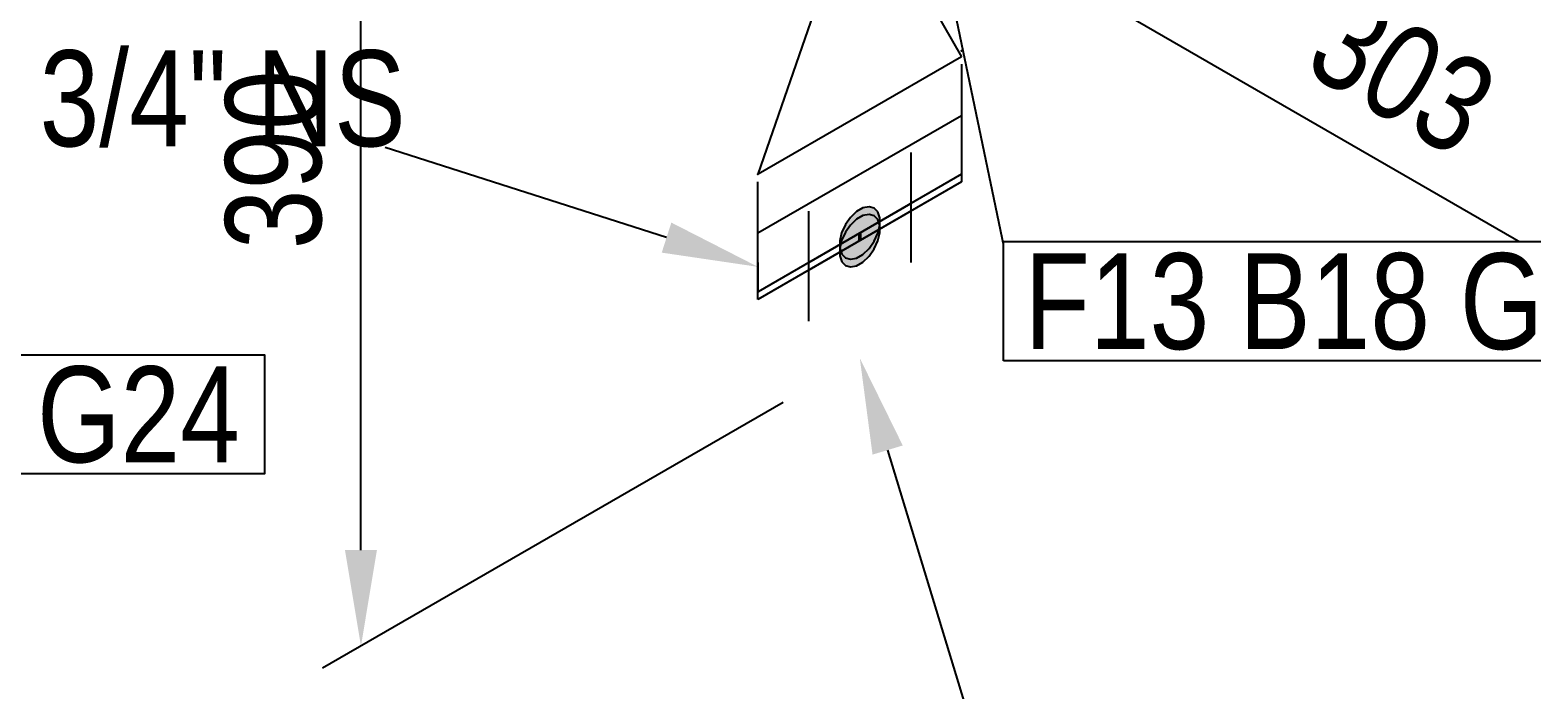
# Model space of a CAD drawing. Header units: millimetres. Extents: x 0 to 594, y 0 to 420.
# Drawn here: x 202.75 to 241.86, y 169.87 to 187.06 of the extents above; entities that cross this region are included whole.
import ezdxf
from ezdxf import colors
from ezdxf.entities.mleader import LeaderData, LeaderLine
from ezdxf.enums import TextEntityAlignment as Align
from ezdxf.math import Vec2, Vec3

# ---------------------------------------------------------------- set-up
doc = ezdxf.new("R2010")
doc.units = ezdxf.units.MM
doc.header["$LTSCALE"] = 0.25
for name, color, linetype in [('기호 작은 보어', 4, 'Continuous'), ('밸브', 4, 'Continuous'), ('용접', 1, 'Continuous'), ('주석', 7, 'Continuous'), ('치수', 1, 'Continuous')]:
    doc.layers.add(name, color=color, linetype=linetype)
doc.layers.add('파이프 작은 보어', color=30, linetype='Continuous', lineweight=50)
doc.styles.add('AdskIsoAnnotation', font='arial.ttf', dxfattribs={"width": 0.8, "height": 1})
doc.styles.add('AdskIsoMetric', font='arial.ttf', dxfattribs={"width": 0.8, "height": 2.5})
doc.styles.add('AdskIsoMetric-30', font='arial.ttf', dxfattribs={"width": 0.8, "height": 2.5})
doc.styles.get("Standard").update_dxf_attribs({"font": 'arial.ttf'})
doc.dimstyles.new('AdskIsoMetric', dxfattribs={"dimtxt": 2.5, "dimasz": 2.5, "dimexe": 1, "dimexo": 2, "dimgap": 0.8, "dimtad": 1, "dimdec": 0, "dimrnd": 1, "dimzin": 0, "dimdsep": 46, "dimtxsty": 'AdskIsoMetric', "dimcen": 0, "dimclrt": 7, "dimadec": 0, "dimazin": 0, "dimtfac": 1, "dimtdec": 0, "dimtmove": 1, "dimatfit": 3, "dimfxl": 0, "dimfrac": 2, "dimtolj": 1, "dimtzin": 0, "dimarcsym": 0})

# ---------------------------------------------------------------- blocks, each defined once
blk = doc.blocks.new('나사 캡-2-IsoRight')
at = {"color": 0, "linetype": 'ByBlock', "lineweight": -2, "extrusion": (-0.707107, -0.408248, 0.57735)}
for p, q in [((0.0884, -0.2552), (0.0884, 0.1531)), ((0.0884, 0.1531), (0.2652, 0.051)), ((0.2652, -0.3572), (0.0884, -0.2552))]:
    blk.add_line(p, q, dxfattribs=at)
blk = doc.blocks.new('플랜지-2-IsoRight')
at = {"color": 0, "linetype": 'ByBlock', "lineweight": -2}
blk.add_wipeout([(0.0442, -0.2296), (-0.0442, -0.1786), (-0.0442, 0.2296), (0.0442, 0.1786)], dxfattribs=at)
at = {"color": 0, "linetype": 'ByBlock', "lineweight": -2, "extrusion": (-0.707107, -0.408248, 0.57735)}
for p, q in [((-0.0442, -0.1786), (-0.0442, 0.2296)), ((-0.0442, 0.2296), (0.0442, 0.1786)), ((0.0442, 0.1786), (0.0442, -0.2296)), ((0.0442, -0.2296), (-0.0442, -0.1786))]:
    blk.add_line(p, q, dxfattribs=at)
at = {"color": 0, "linetype": 'ByBlock', "lineweight": -2}
blk.add_wipeout([(0.0442, -0.2296), (-0.0442, -0.1786), (-0.0442, 0.2296), (0.0442, 0.1786)], dxfattribs=at)
at = {"color": 0, "linetype": 'ByBlock', "lineweight": -2, "extrusion": (-0.707107, -0.408248, 0.57735)}
for p, q in [((-0.0442, -0.1786), (-0.0442, 0.2296)), ((-0.0442, 0.2296), (0.0442, 0.1786)), ((0.0442, 0.1786), (0.0442, -0.2296)), ((0.0442, -0.2296), (-0.0442, -0.1786))]:
    blk.add_line(p, q, dxfattribs=at)
blk = doc.blocks.new('개스킷-2-IsoRight')
at = {"color": 0, "linetype": 'ByBlock', "lineweight": -2, "extrusion": (-1, 0, 0)}
for p in [(-0.0529, 0.2347), (0.0442, 0.1786), (-0.0442, -0.1786), (0.0442, -0.2296)]:
    blk.add_point(p, dxfattribs=at)
blk = doc.blocks.new('볼 밸브-2-IsoRight')
at = {"color": 0, "linetype": 'ByBlock', "lineweight": -2, "extrusion": (-0.707107, -0.408248, 0.57735)}
for p, q in [((-0.3536, 0), (-0.3536, 0.4082)), ((-0.3536, 0.4082), (-0.1006, 0.1163)), ((-0.1006, -0.0002), (-0.3536, 0)), ((0.3536, 0), (0.1007, -0.0001)), ((0.3536, -0.4082), (0.3536, 0)), ((0.1125, -0.065), (0.1125, -0.065)), ((0.1006, -0.1163), (0.3536, -0.4082))]:
    blk.add_line(p, q, dxfattribs=at)
at = {"linetype": 'ByBlock'}
for start_param, end_param in [(-2.356194, 0.785398), (0.785398, 3.926991)]:
    blk.add_ellipse((0, 0), major_axis=(-0.0796, 0.1378), ratio=0.57735, start_param=start_param, end_param=end_param, dxfattribs=at)
blk = doc.blocks.new('*D96')
at = {"layer": 'Defpoints', "color": 0}
for p in [(224.357, 206.472), (253.05, 189.907), (253.05, 174.907)]:
    blk.add_point(p, dxfattribs=at)
at = {"layer": '치수', "color": 0, "lineweight": -2}
blk.add_line((226.522, 190.222), (250.885, 176.157), dxfattribs=at)
at = {"layer": '치수', "color": 0}
for points in [[(226.73, 190.583), (226.314, 189.861), (224.357, 191.472)], [(251.093, 176.517), (250.676, 175.796), (253.05, 174.907)]]:
    blk.add_solid(points, dxfattribs=at)
at = {"layer": '치수', "color": 7, "insert": (238.483, 185.933), "char_height": 2.5, "attachment_point": 5, "rotation": 330, "style": 'AdskIsoMetric-30'}
blk.add_mtext('\\A1;303', dxfattribs=at)
blk = doc.blocks.new('*D97')
at = {"layer": 'Defpoints', "color": 0}
for p in [(224.357, 206.472), (211.367, 198.972), (224.357, 178.516)]:
    blk.add_point(p, dxfattribs=at)
at = {"layer": '치수', "color": 0, "lineweight": -2}
for p, q in [((222.357, 205.318), (210.367, 198.395)), ((211.367, 173.516), (211.367, 196.472)), ((222.357, 177.361), (210.367, 170.438))]:
    blk.add_line(p, q, dxfattribs=at)
at = {"layer": '치수', "color": 0}
for points in [[(210.95, 196.472), (211.783, 196.472), (211.367, 198.972)], [(210.95, 173.516), (211.783, 173.516), (211.367, 171.016)]]:
    blk.add_solid(points, dxfattribs=at)
at = {"layer": '치수', "color": 7, "insert": (209.1, 183.686), "char_height": 2.5, "attachment_point": 5, "rotation": 90, "style": 'AdskIsoMetric-30'}
blk.add_mtext('\\A1;390', dxfattribs=at)
blk = doc.blocks.new('SocketWeld-2-IsoRight')
blk.add_hatch(color=256).paths.add_polyline_path([(0.0055, -0.0435), (0.0057, -0.0436), (0.006, -0.0436), (0.0062, -0.0436), (0.0064, -0.0437), (0.0066, -0.0437), (0.0068, -0.0438), (0.007, -0.0438), (0.0072, -0.0439), (0.0075, -0.0439), (0.0077, -0.0439), (0.0079, -0.044), (0.0081, -0.044), (0.0083, -0.0441), (0.0085, -0.0441), (0.0088, -0.0442), (0.009, -0.0442), (0.0092, -0.0443), (0.0094, -0.0443), (0.0096, -0.0443), (0.0098, -0.0444), (0.01, -0.0444), (0.0103, -0.0445), (0.0105, -0.0445), (0.0107, -0.0446), (0.0109, -0.0446), (0.0111, -0.0446), (0.0113, -0.0447), (0.0115, -0.0447), (0.0118, -0.0448), (0.012, -0.0448), (0.0122, -0.0449), (0.0124, -0.0449), (0.0126, -0.0449), (0.0128, -0.045), (0.013, -0.045), (0.0133, -0.0451), (0.0135, -0.0451), (0.0137, -0.0452), (0.0139, -0.0452), (0.0141, -0.0453), (0.0143, -0.0453), (0.0145, -0.0453), (0.0148, -0.0454), (0.015, -0.0454), (0.0152, -0.0455), (0.0154, -0.0455), (0.0156, -0.0456), (0.0158, -0.0456), (0.0161, -0.0456), (0.0161, -0.0456), (0.0162, -0.0456), (0.0164, -0.0455), (0.0166, -0.0455), (0.0168, -0.0455), (0.017, -0.0454), (0.0171, -0.0454), (0.0173, -0.0453), (0.0175, -0.0453), (0.0177, -0.0452), (0.0179, -0.0452), (0.0181, -0.0451), (0.0182, -0.0451), (0.0184, -0.045), (0.0186, -0.045), (0.0188, -0.0449), (0.019, -0.0449), (0.0192, -0.0448), (0.0193, -0.0448), (0.0195, -0.0447), (0.0197, -0.0447), (0.0199, -0.0446), (0.0201, -0.0446), (0.0203, -0.0445), (0.0204, -0.0445), (0.0206, -0.0444), (0.0208, -0.0444), (0.021, -0.0444), (0.0212, -0.0443), (0.0213, -0.0443), (0.0215, -0.0442), (0.0217, -0.0442), (0.0219, -0.0441), (0.0221, -0.0441), (0.0223, -0.044), (0.0224, -0.044), (0.0226, -0.0439), (0.0228, -0.0439), (0.023, -0.0438), (0.0232, -0.0438), (0.0234, -0.0437), (0.0235, -0.0437), (0.0237, -0.0436), (0.0239, -0.0436), (0.0241, -0.0435), (0.0243, -0.0435), (0.0245, -0.0434), (0.0246, -0.0434), (0.0248, -0.0433), (0.025, -0.0433), (0.025, -0.0433), (0.0251, -0.0432), (0.0253, -0.043), (0.0254, -0.0429), (0.0255, -0.0428), (0.0257, -0.0426), (0.0258, -0.0425), (0.0259, -0.0424), (0.0261, -0.0422), (0.0262, -0.0421), (0.0263, -0.042), (0.0265, -0.0418), (0.0266, -0.0417), (0.0267, -0.0416), (0.0269, -0.0414), (0.027, -0.0413), (0.0271, -0.0412), (0.0273, -0.041), (0.0274, -0.0409), (0.0275, -0.0408), (0.0277, -0.0406), (0.0278, -0.0405), (0.0279, -0.0403), (0.0281, -0.0402), (0.0282, -0.0401), (0.0283, -0.0399), (0.0284, -0.0398), (0.0286, -0.0397), (0.0287, -0.0395), (0.0288, -0.0394), (0.029, -0.0393), (0.0291, -0.0391), (0.0292, -0.039), (0.0294, -0.0389), (0.0295, -0.0387), (0.0296, -0.0386), (0.0298, -0.0385), (0.0299, -0.0383), (0.03, -0.0382), (0.0302, -0.0381), (0.0303, -0.0379), (0.0304, -0.0378), (0.0306, -0.0377), (0.0307, -0.0375), (0.0308, -0.0374), (0.031, -0.0373), (0.0311, -0.0371), (0.0312, -0.037), (0.0314, -0.0369), (0.0315, -0.0367), (0.0315, -0.0367), (0.0316, -0.0365), (0.0316, -0.0363), (0.0317, -0.0361), (0.0318, -0.0359), (0.0319, -0.0357), (0.0319, -0.0355), (0.032, -0.0353), (0.0321, -0.0351), (0.0321, -0.0349), (0.0322, -0.0346), (0.0323, -0.0344), (0.0323, -0.0342), (0.0324, -0.034), (0.0325, -0.0338), (0.0325, -0.0336), (0.0326, -0.0334), (0.0327, -0.0332), (0.0328, -0.033), (0.0328, -0.0328), (0.0329, -0.0326), (0.033, -0.0324), (0.033, -0.0322), (0.0331, -0.0319), (0.0332, -0.0317), (0.0332, -0.0315), (0.0333, -0.0313), (0.0334, -0.0311), (0.0335, -0.0309), (0.0335, -0.0307), (0.0336, -0.0305), (0.0337, -0.0303), (0.0337, -0.0301), (0.0338, -0.0299), (0.0339, -0.0297), (0.0339, -0.0295), (0.034, -0.0292), (0.0341, -0.029), (0.0342, -0.0288), (0.0342, -0.0286), (0.0343, -0.0284), (0.0344, -0.0282), (0.0344, -0.028), (0.0345, -0.0278), (0.0346, -0.0276), (0.0346, -0.0274), (0.0347, -0.0272), (0.0348, -0.027), (0.0349, -0.0268), (0.0349, -0.0265), (0.0349, -0.0265), (0.0349, -0.0263), (0.0349, -0.026), (0.0349, -0.0258), (0.0349, -0.0255), (0.0349, -0.0252), (0.0349, -0.025), (0.0349, -0.0247), (0.0349, -0.0245), (0.0349, -0.0242), (0.0349, -0.0239), (0.0349, -0.0237), (0.0349, -0.0234), (0.0349, -0.0232), (0.0349, -0.0229), (0.0349, -0.0226), (0.0349, -0.0224), (0.0349, -0.0221), (0.0349, -0.0219), (0.0349, -0.0216), (0.0349, -0.0213), (0.0349, -0.0211), (0.0349, -0.0208), (0.0349, -0.0206), (0.0349, -0.0203), (0.0349, -0.02), (0.0349, -0.0198), (0.0349, -0.0195), (0.0349, -0.0192), (0.0349, -0.019), (0.0349, -0.0187), (0.0349, -0.0185), (0.0349, -0.0182), (0.0349, -0.0179), (0.0349, -0.0177), (0.0349, -0.0174), (0.0349, -0.0172), (0.0349, -0.0169), (0.0349, -0.0166), (0.0349, -0.0164), (0.0349, -0.0161), (0.0349, -0.0159), (0.0349, -0.0156), (0.0349, -0.0153), (0.0349, -0.0151), (0.0349, -0.0148), (0.0349, -0.0146), (0.0349, -0.0143), (0.0349, -0.014), (0.0349, -0.0138), (0.0349, -0.0138), (0.0349, -0.0135), (0.0348, -0.0132), (0.0347, -0.0129), (0.0346, -0.0126), (0.0346, -0.0123), (0.0345, -0.012), (0.0344, -0.0118), (0.0344, -0.0115), (0.0343, -0.0112), (0.0342, -0.0109), (0.0342, -0.0106), (0.0341, -0.0103), (0.034, -0.01), (0.0339, -0.0097), (0.0339, -0.0095), (0.0338, -0.0092), (0.0337, -0.0089), (0.0337, -0.0086), (0.0336, -0.0083), (0.0335, -0.008), (0.0335, -0.0077), (0.0334, -0.0074), (0.0333, -0.0071), (0.0332, -0.0069), (0.0332, -0.0066), (0.0331, -0.0063), (0.033, -0.006), (0.033, -0.0057), (0.0329, -0.0054), (0.0328, -0.0051), (0.0328, -0.0048), (0.0327, -0.0046), (0.0326, -0.0043), (0.0325, -0.004), (0.0325, -0.0037), (0.0324, -0.0034), (0.0323, -0.0031), (0.0323, -0.0028), (0.0322, -0.0025), (0.0321, -0.0022), (0.0321, -0.002), (0.032, -0.0017), (0.0319, -0.0014), (0.0319, -0.0011), (0.0318, -0.0008), (0.0317, -0.0005), (0.0316, -0.0002), (0.0316, 0.0001), (0.0315, 0.0003), (0.0315, 0.0003), (0.0314, 0.0006), (0.0312, 0.0009), (0.0311, 0.0012), (0.031, 0.0015), (0.0308, 0.0018), (0.0307, 0.0021), (0.0306, 0.0024), (0.0304, 0.0026), (0.0303, 0.0029), (0.0302, 0.0032), (0.03, 0.0035), (0.0299, 0.0038), (0.0298, 0.0041), (0.0296, 0.0044), (0.0295, 0.0047), (0.0294, 0.0049), (0.0292, 0.0052), (0.0291, 0.0055), (0.029, 0.0058), (0.0288, 0.0061), (0.0287, 0.0064), (0.0286, 0.0067), (0.0284, 0.007), (0.0283, 0.0072), (0.0282, 0.0075), (0.0281, 0.0078), (0.0279, 0.0081), (0.0278, 0.0084), (0.0277, 0.0087), (0.0275, 0.009), (0.0274, 0.0093), (0.0273, 0.0095), (0.0271, 0.0098), (0.027, 0.0101), (0.0269, 0.0104), (0.0267, 0.0107), (0.0266, 0.011), (0.0265, 0.0113), (0.0263, 0.0116), (0.0262, 0.0118), (0.0261, 0.0121), (0.0259, 0.0124), (0.0258, 0.0127), (0.0257, 0.013), (0.0255, 0.0133), (0.0254, 0.0136), (0.0253, 0.0139), (0.0251, 0.0141), (0.025, 0.0144), (0.025, 0.0144), (0.0248, 0.0147), (0.0246, 0.015), (0.0245, 0.0152), (0.0243, 0.0155), (0.0241, 0.0157), (0.0239, 0.016), (0.0237, 0.0162), (0.0235, 0.0165), (0.0234, 0.0168), (0.0232, 0.017), (0.023, 0.0173), (0.0228, 0.0175), (0.0226, 0.0178), (0.0224, 0.0181), (0.0223, 0.0183), (0.0221, 0.0186), (0.0219, 0.0188), (0.0217, 0.0191), (0.0215, 0.0193), (0.0213, 0.0196), (0.0212, 0.0199), (0.021, 0.0201), (0.0208, 0.0204), (0.0206, 0.0206), (0.0204, 0.0209), (0.0203, 0.0212), (0.0201, 0.0214), (0.0199, 0.0217), (0.0197, 0.0219), (0.0195, 0.0222), (0.0193, 0.0225), (0.0192, 0.0227), (0.019, 0.023), (0.0188, 0.0232), (0.0186, 0.0235), (0.0184, 0.0237), (0.0182, 0.024), (0.0181, 0.0243), (0.0179, 0.0245), (0.0177, 0.0248), (0.0175, 0.025), (0.0173, 0.0253), (0.0171, 0.0256), (0.017, 0.0258), (0.0168, 0.0261), (0.0166, 0.0263), (0.0164, 0.0266), (0.0162, 0.0268), (0.0161, 0.0271), (0.0161, 0.0271), (0.0158, 0.0273), (0.0156, 0.0275), (0.0154, 0.0277), (0.0152, 0.0279), (0.015, 0.0281), (0.0148, 0.0283), (0.0145, 0.0285), (0.0143, 0.0287), (0.0141, 0.0289), (0.0139, 0.0292), (0.0137, 0.0294), (0.0135, 0.0296), (0.0133, 0.0298), (0.013, 0.03), (0.0128, 0.0302), (0.0126, 0.0304), (0.0124, 0.0306), (0.0122, 0.0308), (0.012, 0.031), (0.0118, 0.0312), (0.0115, 0.0314), (0.0113, 0.0316), (0.0111, 0.0318), (0.0109, 0.032), (0.0107, 0.0322), (0.0105, 0.0324), (0.0103, 0.0326), (0.01, 0.0328), (0.0098, 0.033), (0.0096, 0.0332), (0.0094, 0.0334), (0.0092, 0.0337), (0.009, 0.0339), (0.0088, 0.0341), (0.0085, 0.0343), (0.0083, 0.0345), (0.0081, 0.0347), (0.0079, 0.0349), (0.0077, 0.0351), (0.0075, 0.0353), (0.0072, 0.0355), (0.007, 0.0357), (0.0068, 0.0359), (0.0066, 0.0361), (0.0064, 0.0363), (0.0062, 0.0365), (0.006, 0.0367), (0.0057, 0.0369), (0.0055, 0.0371), (0.0055, 0.0371), (0.0053, 0.0373), (0.0051, 0.0374), (0.0049, 0.0375), (0.0046, 0.0377), (0.0044, 0.0378), (0.0042, 0.0379), (0.004, 0.038), (0.0037, 0.0382), (0.0035, 0.0383), (0.0033, 0.0384), (0.003, 0.0386), (0.0028, 0.0387), (0.0026, 0.0388), (0.0024, 0.039), (0.0021, 0.0391), (0.0019, 0.0392), (0.0017, 0.0393), (0.0015, 0.0395), (0.0012, 0.0396), (0.001, 0.0397), (0.0008, 0.0399), (0.0006, 0.04), (0.0003, 0.0401), (0.0001, 0.0403), (-0.0001, 0.0404), (-0.0003, 0.0405), (-0.0006, 0.0406), (-0.0008, 0.0408), (-0.001, 0.0409), (-0.0012, 0.041), (-0.0015, 0.0412), (-0.0017, 0.0413), (-0.0019, 0.0414), (-0.0021, 0.0416), (-0.0024, 0.0417), (-0.0026, 0.0418), (-0.0028, 0.042), (-0.003, 0.0421), (-0.0033, 0.0422), (-0.0035, 0.0423), (-0.0037, 0.0425), (-0.004, 0.0426), (-0.0042, 0.0427), (-0.0044, 0.0429), (-0.0046, 0.043), (-0.0049, 0.0431), (-0.0051, 0.0433), (-0.0053, 0.0434), (-0.0055, 0.0435), (-0.0055, 0.0435), (-0.0057, 0.0436), (-0.006, 0.0436), (-0.0062, 0.0436), (-0.0064, 0.0437), (-0.0066, 0.0437), (-0.0068, 0.0438), (-0.007, 0.0438), (-0.0072, 0.0439), (-0.0075, 0.0439), (-0.0077, 0.0439), (-0.0079, 0.044), (-0.0081, 0.044), (-0.0083, 0.0441), (-0.0085, 0.0441), (-0.0088, 0.0442), (-0.009, 0.0442), (-0.0092, 0.0443), (-0.0094, 0.0443), (-0.0096, 0.0443), (-0.0098, 0.0444), (-0.01, 0.0444), (-0.0103, 0.0445), (-0.0105, 0.0445), (-0.0107, 0.0446), (-0.0109, 0.0446), (-0.0111, 0.0446), (-0.0113, 0.0447), (-0.0115, 0.0447), (-0.0118, 0.0448), (-0.012, 0.0448), (-0.0122, 0.0449), (-0.0124, 0.0449), (-0.0126, 0.0449), (-0.0128, 0.045), (-0.013, 0.045), (-0.0133, 0.0451), (-0.0135, 0.0451), (-0.0137, 0.0452), (-0.0139, 0.0452), (-0.0141, 0.0453), (-0.0143, 0.0453), (-0.0145, 0.0453), (-0.0148, 0.0454), (-0.015, 0.0454), (-0.0152, 0.0455), (-0.0154, 0.0455), (-0.0156, 0.0456), (-0.0158, 0.0456), (-0.0161, 0.0456), (-0.0161, 0.0456), (-0.0162, 0.0456), (-0.0164, 0.0455), (-0.0166, 0.0455), (-0.0168, 0.0455), (-0.017, 0.0454), (-0.0171, 0.0454), (-0.0173, 0.0453), (-0.0175, 0.0453), (-0.0177, 0.0452), (-0.0179, 0.0452), (-0.0181, 0.0451), (-0.0182, 0.0451), (-0.0184, 0.045), (-0.0186, 0.045), (-0.0188, 0.0449), (-0.019, 0.0449), (-0.0192, 0.0448), (-0.0193, 0.0448), (-0.0195, 0.0447), (-0.0197, 0.0447), (-0.0199, 0.0446), (-0.0201, 0.0446), (-0.0203, 0.0445), (-0.0204, 0.0445), (-0.0206, 0.0444), (-0.0208, 0.0444), (-0.021, 0.0444), (-0.0212, 0.0443), (-0.0213, 0.0443), (-0.0215, 0.0442), (-0.0217, 0.0442), (-0.0219, 0.0441), (-0.0221, 0.0441), (-0.0223, 0.044), (-0.0224, 0.044), (-0.0226, 0.0439), (-0.0228, 0.0439), (-0.023, 0.0438), (-0.0232, 0.0438), (-0.0234, 0.0437), (-0.0235, 0.0437), (-0.0237, 0.0436), (-0.0239, 0.0436), (-0.0241, 0.0435), (-0.0243, 0.0435), (-0.0245, 0.0434), (-0.0246, 0.0434), (-0.0248, 0.0433), (-0.025, 0.0433), (-0.025, 0.0433), (-0.0251, 0.0432), (-0.0253, 0.043), (-0.0254, 0.0429), (-0.0255, 0.0428), (-0.0257, 0.0426), (-0.0258, 0.0425), (-0.0259, 0.0424), (-0.0261, 0.0422), (-0.0262, 0.0421), (-0.0263, 0.042), (-0.0265, 0.0418), (-0.0266, 0.0417), (-0.0267, 0.0416), (-0.0269, 0.0414), (-0.027, 0.0413), (-0.0271, 0.0412), (-0.0273, 0.041), (-0.0274, 0.0409), (-0.0275, 0.0408), (-0.0277, 0.0406), (-0.0278, 0.0405), (-0.0279, 0.0403), (-0.0281, 0.0402), (-0.0282, 0.0401), (-0.0283, 0.0399), (-0.0284, 0.0398), (-0.0286, 0.0397), (-0.0287, 0.0395), (-0.0288, 0.0394), (-0.029, 0.0393), (-0.0291, 0.0391), (-0.0292, 0.039), (-0.0294, 0.0389), (-0.0295, 0.0387), (-0.0296, 0.0386), (-0.0298, 0.0385), (-0.0299, 0.0383), (-0.03, 0.0382), (-0.0302, 0.0381), (-0.0303, 0.0379), (-0.0304, 0.0378), (-0.0306, 0.0377), (-0.0307, 0.0375), (-0.0308, 0.0374), (-0.031, 0.0373), (-0.0311, 0.0371), (-0.0312, 0.037), (-0.0314, 0.0369), (-0.0315, 0.0367), (-0.0315, 0.0367), (-0.0316, 0.0365), (-0.0316, 0.0363), (-0.0317, 0.0361), (-0.0318, 0.0359), (-0.0319, 0.0357), (-0.0319, 0.0355), (-0.032, 0.0353), (-0.0321, 0.0351), (-0.0321, 0.0349), (-0.0322, 0.0346), (-0.0323, 0.0344), (-0.0323, 0.0342), (-0.0324, 0.034), (-0.0325, 0.0338), (-0.0325, 0.0336), (-0.0326, 0.0334), (-0.0327, 0.0332), (-0.0328, 0.033), (-0.0328, 0.0328), (-0.0329, 0.0326), (-0.033, 0.0324), (-0.033, 0.0322), (-0.0331, 0.0319), (-0.0332, 0.0317), (-0.0332, 0.0315), (-0.0333, 0.0313), (-0.0334, 0.0311), (-0.0335, 0.0309), (-0.0335, 0.0307), (-0.0336, 0.0305), (-0.0337, 0.0303), (-0.0337, 0.0301), (-0.0338, 0.0299), (-0.0339, 0.0297), (-0.0339, 0.0295), (-0.034, 0.0292), (-0.0341, 0.029), (-0.0342, 0.0288), (-0.0342, 0.0286), (-0.0343, 0.0284), (-0.0344, 0.0282), (-0.0344, 0.028), (-0.0345, 0.0278), (-0.0346, 0.0276), (-0.0346, 0.0274), (-0.0347, 0.0272), (-0.0348, 0.027), (-0.0349, 0.0268), (-0.0349, 0.0265), (-0.0349, 0.0265), (-0.0349, 0.0263), (-0.0349, 0.026), (-0.0349, 0.0258), (-0.0349, 0.0255), (-0.0349, 0.0252), (-0.0349, 0.025), (-0.0349, 0.0247), (-0.0349, 0.0245), (-0.0349, 0.0242), (-0.0349, 0.0239), (-0.0349, 0.0237), (-0.0349, 0.0234), (-0.0349, 0.0232), (-0.0349, 0.0229), (-0.0349, 0.0226), (-0.0349, 0.0224), (-0.0349, 0.0221), (-0.0349, 0.0219), (-0.0349, 0.0216), (-0.0349, 0.0213), (-0.0349, 0.0211), (-0.0349, 0.0208), (-0.0349, 0.0206), (-0.0349, 0.0203), (-0.0349, 0.02), (-0.0349, 0.0198), (-0.0349, 0.0195), (-0.0349, 0.0192), (-0.0349, 0.019), (-0.0349, 0.0187), (-0.0349, 0.0185), (-0.0349, 0.0182), (-0.0349, 0.0179), (-0.0349, 0.0177), (-0.0349, 0.0174), (-0.0349, 0.0172), (-0.0349, 0.0169), (-0.0349, 0.0166), (-0.0349, 0.0164), (-0.0349, 0.0161), (-0.0349, 0.0159), (-0.0349, 0.0156), (-0.0349, 0.0153), (-0.0349, 0.0151), (-0.0349, 0.0148), (-0.0349, 0.0146), (-0.0349, 0.0143), (-0.0349, 0.014), (-0.0349, 0.0138), (-0.0349, 0.0138), (-0.0349, 0.0135), (-0.0348, 0.0132), (-0.0347, 0.0129), (-0.0346, 0.0126), (-0.0346, 0.0123), (-0.0345, 0.012), (-0.0344, 0.0118), (-0.0344, 0.0115), (-0.0343, 0.0112), (-0.0342, 0.0109), (-0.0342, 0.0106), (-0.0341, 0.0103), (-0.034, 0.01), (-0.0339, 0.0097), (-0.0339, 0.0095), (-0.0338, 0.0092), (-0.0337, 0.0089), (-0.0337, 0.0086), (-0.0336, 0.0083), (-0.0335, 0.008), (-0.0335, 0.0077), (-0.0334, 0.0074), (-0.0333, 0.0071), (-0.0332, 0.0069), (-0.0332, 0.0066), (-0.0331, 0.0063), (-0.033, 0.006), (-0.033, 0.0057), (-0.0329, 0.0054), (-0.0328, 0.0051), (-0.0328, 0.0048), (-0.0327, 0.0046), (-0.0326, 0.0043), (-0.0325, 0.004), (-0.0325, 0.0037), (-0.0324, 0.0034), (-0.0323, 0.0031), (-0.0323, 0.0028), (-0.0322, 0.0025), (-0.0321, 0.0022), (-0.0321, 0.002), (-0.032, 0.0017), (-0.0319, 0.0014), (-0.0319, 0.0011), (-0.0318, 0.0008), (-0.0317, 0.0005), (-0.0316, 0.0002), (-0.0316, -0.0001), (-0.0315, -0.0003), (-0.0315, -0.0003), (-0.0314, -0.0006), (-0.0312, -0.0009), (-0.0311, -0.0012), (-0.031, -0.0015), (-0.0308, -0.0018), (-0.0307, -0.0021), (-0.0306, -0.0024), (-0.0304, -0.0026), (-0.0303, -0.0029), (-0.0302, -0.0032), (-0.03, -0.0035), (-0.0299, -0.0038), (-0.0298, -0.0041), (-0.0296, -0.0044), (-0.0295, -0.0047), (-0.0294, -0.0049), (-0.0292, -0.0052), (-0.0291, -0.0055), (-0.029, -0.0058), (-0.0288, -0.0061), (-0.0287, -0.0064), (-0.0286, -0.0067), (-0.0284, -0.007), (-0.0283, -0.0072), (-0.0282, -0.0075), (-0.0281, -0.0078), (-0.0279, -0.0081), (-0.0278, -0.0084), (-0.0277, -0.0087), (-0.0275, -0.009), (-0.0274, -0.0093), (-0.0273, -0.0095), (-0.0271, -0.0098), (-0.027, -0.0101), (-0.0269, -0.0104), (-0.0267, -0.0107), (-0.0266, -0.011), (-0.0265, -0.0113), (-0.0263, -0.0116), (-0.0262, -0.0118), (-0.0261, -0.0121), (-0.0259, -0.0124), (-0.0258, -0.0127), (-0.0257, -0.013), (-0.0255, -0.0133), (-0.0254, -0.0136), (-0.0253, -0.0139), (-0.0251, -0.0141), (-0.025, -0.0144), (-0.025, -0.0144), (-0.0248, -0.0147), (-0.0246, -0.015), (-0.0245, -0.0152), (-0.0243, -0.0155), (-0.0241, -0.0157), (-0.0239, -0.016), (-0.0237, -0.0162), (-0.0235, -0.0165), (-0.0234, -0.0168), (-0.0232, -0.017), (-0.023, -0.0173), (-0.0228, -0.0175), (-0.0226, -0.0178), (-0.0224, -0.0181), (-0.0223, -0.0183), (-0.0221, -0.0186), (-0.0219, -0.0188), (-0.0217, -0.0191), (-0.0215, -0.0193), (-0.0213, -0.0196), (-0.0212, -0.0199), (-0.021, -0.0201), (-0.0208, -0.0204), (-0.0206, -0.0206), (-0.0204, -0.0209), (-0.0203, -0.0212), (-0.0201, -0.0214), (-0.0199, -0.0217), (-0.0197, -0.0219), (-0.0195, -0.0222), (-0.0193, -0.0225), (-0.0192, -0.0227), (-0.019, -0.023), (-0.0188, -0.0232), (-0.0186, -0.0235), (-0.0184, -0.0237), (-0.0182, -0.024), (-0.0181, -0.0243), (-0.0179, -0.0245), (-0.0177, -0.0248), (-0.0175, -0.025), (-0.0173, -0.0253), (-0.0171, -0.0256), (-0.017, -0.0258), (-0.0168, -0.0261), (-0.0166, -0.0263), (-0.0164, -0.0266), (-0.0162, -0.0268), (-0.0161, -0.0271), (-0.0161, -0.0271), (-0.0158, -0.0273), (-0.0156, -0.0275), (-0.0154, -0.0277), (-0.0152, -0.0279), (-0.015, -0.0281), (-0.0148, -0.0283), (-0.0145, -0.0285), (-0.0143, -0.0287), (-0.0141, -0.0289), (-0.0139, -0.0292), (-0.0137, -0.0294), (-0.0135, -0.0296), (-0.0133, -0.0298), (-0.013, -0.03), (-0.0128, -0.0302), (-0.0126, -0.0304), (-0.0124, -0.0306), (-0.0122, -0.0308), (-0.012, -0.031), (-0.0118, -0.0312), (-0.0115, -0.0314), (-0.0113, -0.0316), (-0.0111, -0.0318), (-0.0109, -0.032), (-0.0107, -0.0322), (-0.0105, -0.0324), (-0.0103, -0.0326), (-0.01, -0.0328), (-0.0098, -0.033), (-0.0096, -0.0332), (-0.0094, -0.0334), (-0.0092, -0.0337), (-0.009, -0.0339), (-0.0088, -0.0341), (-0.0085, -0.0343), (-0.0083, -0.0345), (-0.0081, -0.0347), (-0.0079, -0.0349), (-0.0077, -0.0351), (-0.0075, -0.0353), (-0.0072, -0.0355), (-0.007, -0.0357), (-0.0068, -0.0359), (-0.0066, -0.0361), (-0.0064, -0.0363), (-0.0062, -0.0365), (-0.006, -0.0367), (-0.0057, -0.0369), (-0.0055, -0.0371), (-0.0055, -0.0371), (-0.0053, -0.0373), (-0.0051, -0.0374), (-0.0049, -0.0375), (-0.0046, -0.0377), (-0.0044, -0.0378), (-0.0042, -0.0379), (-0.004, -0.038), (-0.0037, -0.0382), (-0.0035, -0.0383), (-0.0033, -0.0384), (-0.003, -0.0386), (-0.0028, -0.0387), (-0.0026, -0.0388), (-0.0024, -0.039), (-0.0021, -0.0391), (-0.0019, -0.0392), (-0.0017, -0.0393), (-0.0015, -0.0395), (-0.0012, -0.0396), (-0.001, -0.0397), (-0.0008, -0.0399), (-0.0006, -0.04), (-0.0003, -0.0401), (-0.0001, -0.0403), (0.0001, -0.0404), (0.0003, -0.0405), (0.0006, -0.0406), (0.0008, -0.0408), (0.001, -0.0409), (0.0012, -0.041), (0.0015, -0.0412), (0.0017, -0.0413), (0.0019, -0.0414), (0.0021, -0.0416), (0.0024, -0.0417), (0.0026, -0.0418), (0.0028, -0.042), (0.003, -0.0421), (0.0033, -0.0422), (0.0035, -0.0423), (0.0037, -0.0425), (0.004, -0.0426), (0.0042, -0.0427), (0.0044, -0.0429), (0.0046, -0.043), (0.0049, -0.0431), (0.0051, -0.0433), (0.0053, -0.0434)], flags=0)
at = {"color": 0, "linetype": 'ByBlock', "lineweight": -2, "extrusion": (-0.707107, -0.408248, 0.57735)}
for p, q in [((-0.0884, 0.1531), (0, 0.1021)), ((0, 0.1021), (0, -0.1021)), ((-0.0315, 0.0367), (-0.0349, 0.0265)), ((-0.0349, 0.0265), (-0.0349, 0.0138)), ((-0.025, 0.0433), (-0.0315, 0.0367)), ((-0.0161, 0.0456), (-0.025, 0.0433)), ((-0.0055, 0.0435), (-0.0161, 0.0456)), ((0.0055, 0.0371), (-0.0055, 0.0435)), ((0.0161, 0.0271), (0.0055, 0.0371)), ((0.025, 0.0144), (0.0161, 0.0271)), ((-0.0349, 0.0138), (-0.0315, -0.0003)), ((0.0315, 0.0003), (0.025, 0.0144)), ((0.0349, -0.0138), (0.0315, 0.0003)), ((-0.0315, -0.0003), (-0.025, -0.0144)), ((-0.025, -0.0144), (-0.0161, -0.0271)), ((0.0349, -0.0265), (0.0349, -0.0138)), ((0, -0.1021), (-0.0884, -0.051)), ((-0.0161, -0.0271), (-0.0055, -0.0371)), ((-0.0055, -0.0371), (0.0055, -0.0435)), ((0.0055, -0.0435), (0.0161, -0.0456)), ((0.0161, -0.0456), (0.025, -0.0433)), ((0.025, -0.0433), (0.0315, -0.0367)), ((0.0315, -0.0367), (0.0349, -0.0265))]:
    blk.add_line(p, q, dxfattribs=at)
blk = doc.blocks.new('AnnoRect')
at = {"color": 0, "linetype": 'ByBlock', "lineweight": -2}
blk.add_wipeout([(-0.8095, -0.6), (-0.8095, 0.6), (0.8095, 0.6), (0.8095, -0.6)], dxfattribs=at)
blk.add_lwpolyline([(-0.8095, -0.6), (-0.8095, 0.6), (0.8095, 0.6), (0.8095, -0.6)], close=True, dxfattribs=at)
at = {"color": 0, "linetype": 'ByBlock', "lineweight": -2, "style": 'AdskIsoAnnotation', "width": 0.8}
blk.add_attdef('XX', text='', height=1, dxfattribs=at).set_placement((0, 0), align=Align.MIDDLE_CENTER)

msp = doc.modelspace()

# ---------------------------------------------------------------- block references
at = {"layer": '기호 작은 보어', "xscale": 15, "yscale": 15, "zscale": 15, "rotation": 120}
msp.add_blockref('나사 캡-2-IsoRight', (224.357, 180.0466), dxfattribs=at)

# ---------------------------------------------------------------- texts
at = {"layer": '주석', "insert": (203, 184), "char_height": 2.5, "attachment_point": 7, "style": 'AdskIsoAnnotation'}
msp.add_mtext('{\\Q0;3/4" NS}', dxfattribs=at)

# ---------------------------------------------------------------- leaders
at = {"layer": '주석'}
ml = msp.add_multileader_mtext('Standard', dxfattribs=at)
ml.set_content('')
ml.set_leader_properties()
ml.build(insert=Vec2(0, 0))
ml.multileader.update_dxf_attribs({"dogleg_length": 3.0619, "arrow_head_size": 2.5})
ctx = ml.context
ctx.base_point, ctx.arrow_head_size = Vec3(232.0619, 163.1898), 2.5
notes = []
notes.append((ctx, [(0, (1, 1, 0), (229, 163.1898), (1, 0), 3.0619, [(0, [(224.357, 178.5156)], 0, [])])]))
ctx.mtext, ml.multileader.dxf.content_type = None, 0
for ctx, leaders in notes:
    for number, flags, end, landing, length, lines in leaders:
        leader = LeaderData()
        leader.index, (leader.has_last_leader_line, leader.has_dogleg_vector, leader.attachment_direction) = number, flags
        leader.last_leader_point, leader.dogleg_vector, leader.dogleg_length = Vec3(end), Vec3(landing), length
        for number, points, colour, breaks in lines:
            line = LeaderLine()
            line.index, line.vertices, line.color, line.breaks = number, Vec3.list(points), colors.encode_raw_color(colour), breaks
            leader.lines.append(line)
        ctx.leaders.append(leader)

# ---------------------------------------------------------------- next in the draw order: block references
at = {"layer": '밸브', "xscale": 15, "yscale": 15, "zscale": 15, "rotation": 119.9999999998075}
msp.add_blockref('플랜지-2-IsoRight', (224.357, 182.5429), dxfattribs=at)

# ---------------------------------------------------------------- next in the draw order: linework, layer by layer
at = {"layer": '파이프 작은 보어'}
msp.add_lwpolyline([(224.357, 181.5775), (224.357, 181.7774)], dxfattribs=at)

# ---------------------------------------------------------------- next in the draw order: block references
at = {"layer": '밸브', "xscale": 15, "yscale": 15, "zscale": 15}
for name, p, rotation in [('볼 밸브-2-IsoRight', (224.357, 190.963), 120), ('개스킷-2-IsoRight', (224.357, 184.0738), 300.0000000000001)]:
    msp.add_blockref(name, p, dxfattribs=dict(at, rotation=rotation))
at = {"layer": '용접', "xscale": 15, "yscale": 15, "zscale": 15}
for p, rotation in [((224.357, 181.5775), 299.9999999999789), ((224.357, 181.7774), 119.9999999999789)]:
    msp.add_blockref('SocketWeld-2-IsoRight', p, dxfattribs=dict(at, rotation=rotation))

# ---------------------------------------------------------------- next in the draw order: dimensions: what is measured, and where the dimension line sits
at = {"layer": '치수'}
for base, p1, p2, angle, text, override, picture, middle in [((211.3666, 198.9723), (224.357, 178.5156), (224.357, 206.4723), 90, '390', {"dimtad": 0, "dimlfac": 13.963322, "dimtxsty": 'AdskIsoMetric-30', "dimse1": 0, "dimse2": 0, "dimsd1": 0, "dimsd2": 0, "dimtmove": 1}, '*D97', (209.1003, 183.6855)), ((253.0497, 174.9065), (224.357, 206.4723), (253.0497, 189.9065), 330, '303', {"dimtad": 0, "dimlfac": 9.13291, "dimtxsty": 'AdskIsoMetric-30', "dimse1": 1, "dimse2": 1, "dimsd1": 0, "dimsd2": 0, "dimtmove": 1}, '*D96', (238.4834, 185.9333))]:
    dim = msp.add_linear_dim(base=base, p1=p1, p2=p2, angle=angle, text=text, dimstyle='AdskIsoMetric', override=override, dxfattribs=at)
    dim.commit()
    dim.dimension.update_dxf_attribs({"geometry": picture, "text_midpoint": middle, "dimtype": 160})

# ---------------------------------------------------------------- next in the draw order: leaders
at = {"layer": '주석'}
ml = msp.add_multileader_mtext('Standard', dxfattribs=at)
ml.set_content('')
ml.set_leader_properties()
ml.build(insert=Vec2(0, 0))
ml.multileader.update_dxf_attribs({"dogleg_length": 0, "arrow_head_size": 2.5})
ctx = ml.context
ctx.base_point, ctx.arrow_head_size = Vec3(228.1021, 181.4478), 2.5
notes = []
notes.append((ctx, [(0, (1, 1, 0), (228.1021, 181.4478), (-1, 0), 0, [(0, [(224.8365, 197.0867)], 0, [])])]))
ctx.mtext, ml.multileader.dxf.content_type = None, 0
ml = msp.add_multileader_mtext('Standard', dxfattribs=at)
ml.set_content('')
ml.set_leader_properties()
ml.build(insert=Vec2(0, 0))
ml.multileader.update_dxf_attribs({"dogleg_length": 0, "arrow_head_size": 2.5})
ctx = ml.context
ctx.base_point, ctx.arrow_head_size = Vec3(212, 184), 2.5
notes.append((ctx, [(0, (1, 1, 0), (212, 184), (-1, 0), 0, [(0, [(221.7054, 180.8949)], 0, [])])]))
ctx.mtext, ml.multileader.dxf.content_type = None, 0
for ctx, leaders in notes:
    for number, flags, end, landing, length, lines in leaders:
        leader = LeaderData()
        leader.index, (leader.has_last_leader_line, leader.has_dogleg_vector, leader.attachment_direction) = number, flags
        leader.last_leader_point, leader.dogleg_vector, leader.dogleg_length = Vec3(end), Vec3(landing), length
        for number, points, colour, breaks in lines:
            line = LeaderLine()
            line.index, line.vertices, line.color, line.breaks = number, Vec3.list(points), colors.encode_raw_color(colour), breaks
            leader.lines.append(line)
        ctx.leaders.append(leader)

# ---------------------------------------------------------------- next in the draw order: block references
ref = msp.add_blockref('AnnoRect', (237, 180), dxfattribs=dict(at, xscale=10.99169741697417, yscale=2.586971350613916, zscale=2.5))
ref.add_attrib('XX_001', 'F13 B18 G24', (228.6432, 178.7509), dxfattribs={"layer": '0', "color": 0, "linetype": 'ByBlock', "lineweight": -2, "height": 2.5, "style": 'AdskIsoAnnotation', "width": 0.8})
ref = msp.add_blockref('AnnoRect', (199.9533, 177.0532), dxfattribs=dict(at, xscale=10.99169741697417, yscale=2.586971350613916, zscale=2.5))
ref.add_attrib('XX_001', 'F13 B18 G24', (191.5965, 175.8041), dxfattribs={"layer": '0', "color": 0, "linetype": 'ByBlock', "lineweight": -2, "height": 2.5, "style": 'AdskIsoAnnotation', "width": 0.8})

doc.saveas('drawing.dxf')
